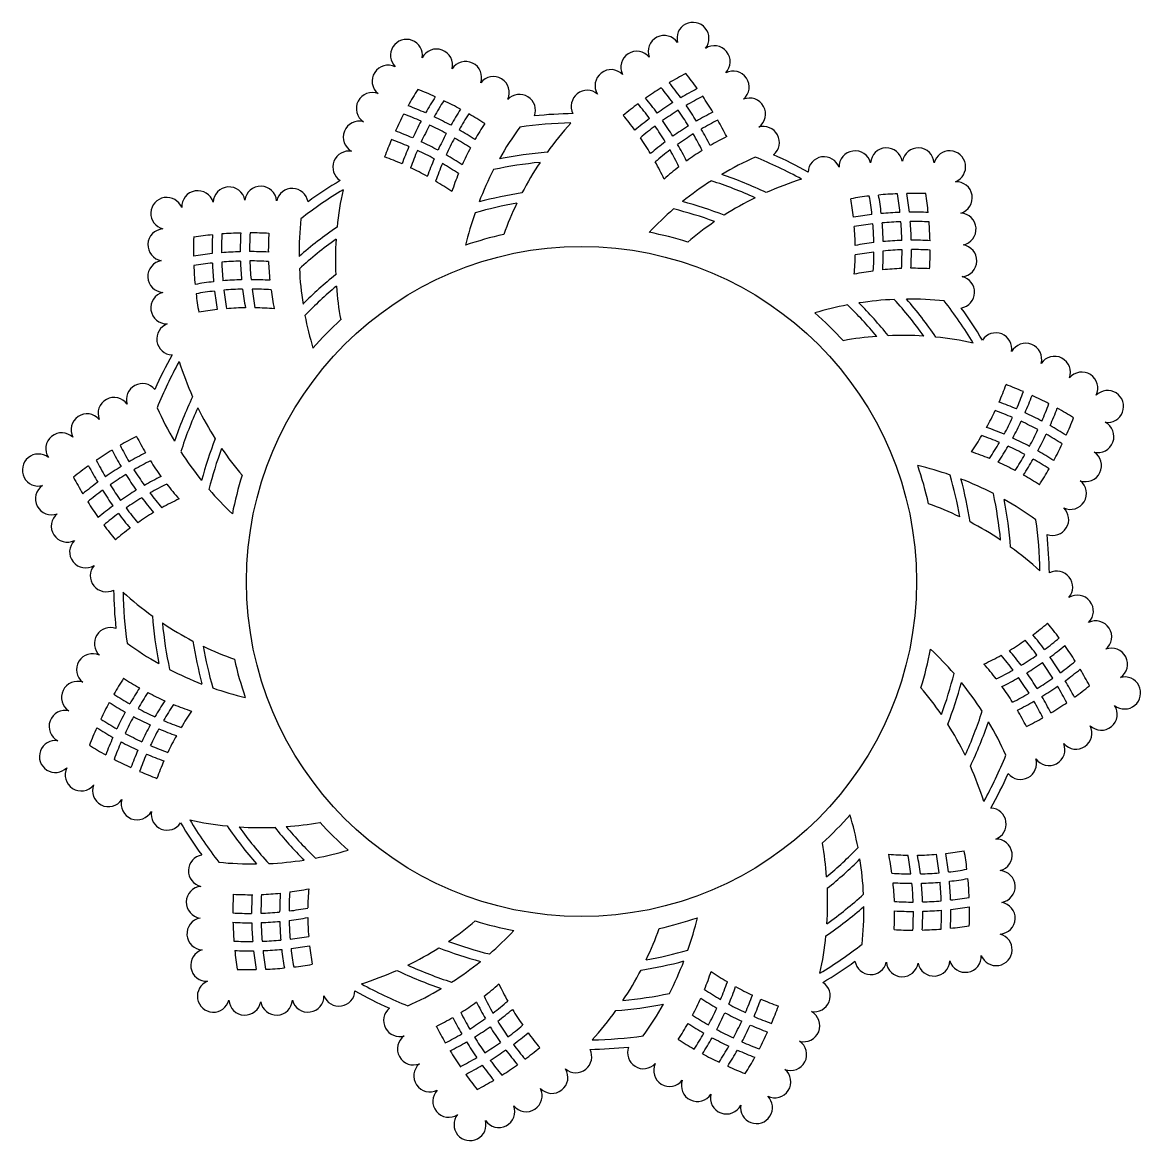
# Model space of a CAD drawing. Extents: x -754 to 284, y -481 to -239.
# Drawn here: x 45 to 284, y -481 to -242.1 of the extents above; entities that cross this region are included whole.
import ezdxf

# ---------------------------------------------------------------- set-up
doc = ezdxf.new("R2010")
doc.units = 0
doc.layers.get('0').update_dxf_attribs({"linetype": 'CONTINUOUS'})

msp = doc.modelspace()

# ---------------------------------------------------------------- linework, layer by layer
msp.add_circle((164.51, -361.55), 71.59)
for centre, radius, start, end in [((188.33, -245.49), 3.42, 321.4897, 195.3163), ((127.11, -249.13), 3.42, 351.4897, 225.3163), ((182.19, -248.3), 3.42, 33.7502, 200.7708), ((133.54, -251.19), 3.42, 346.0352, 153.0557), ((176.34, -251.67), 3.42, 39.2048, 206.2254), ((192.87, -250.49), 3.42, 316.0352, 123.0557), ((139.75, -253.85), 3.42, 340.5806, 147.6012), ((123.19, -254.63), 3.42, 63.7502, 230.7708), ((170.83, -255.59), 3.42, 44.6593, 211.6799), ((223.89, -322.7), 78.96, 118.0234, 120.9668), ((125.24, -302.45), 78.96, 35.8391, 38.7826), ((196.92, -255.9), 3.42, 310.5806, 117.6012), ((145.67, -257.08), 3.42, 335.1261, 142.1467), ((125.24, -302.45), 74.96, 36.2026, 39.283), ((119.81, -260.48), 3.42, 69.2048, 236.2254), ((196.5, -298.21), 78.96, 148.0234, 150.9668), ((100.95, -330.01), 78.96, 65.8391, 68.7826), ((196.5, -298.21), 74.96, 147.523, 150.6034), ((151.27, -260.87), 3.42, 339.6589, 136.6921), ((165.73, -260.01), 3.42, 50.1139, 207.147), ((223.89, -322.7), 78.96, 122.4313, 125.3488), ((125.24, -302.45), 72.96, 36.3353, 39.4921), ((223.89, -322.7), 74.96, 117.523, 120.6034), ((223.89, -322.7), 72.96, 117.3139, 120.4706), ((125.24, -302.45), 78.96, 31.4572, 34.3747), ((100.95, -330.01), 74.96, 66.2026, 69.283), ((196.5, -298.21), 72.96, 147.3139, 150.4706), ((100.95, -330.01), 78.96, 61.4572, 64.3747), ((223.89, -322.7), 78.96, 126.8033, 129.7074), ((125.24, -302.45), 66.96, 36.5059, 39.9301), ((125.24, -302.45), 68.96, 36.4901, 39.8182), ((223.89, -322.7), 74.96, 122.1378, 125.199), ((125.24, -302.45), 74.96, 31.607, 34.6682), ((200.43, -261.66), 3.42, 305.1261, 112.1467), ((196.5, -298.21), 78.96, 152.4313, 155.3488), ((100.95, -330.01), 72.96, 66.3353, 69.4921), ((100.95, -330.01), 74.96, 61.607, 64.6682), ((196.5, -298.21), 68.96, 146.9878, 150.3158), ((196.5, -298.21), 66.96, 146.8758, 150.3001), ((100.95, -330.01), 78.96, 57.0986, 60.0027), ((164.51, -361.55), 100, 91.0455, 95.7605), ((125.24, -302.45), 62.96, 36.3946, 40.0366), ((223.89, -322.7), 74.96, 126.7278, 129.7871), ((223.89, -322.7), 72.96, 122.0442, 125.1864), ((125.24, -302.45), 72.96, 31.6196, 34.7618), ((223.89, -322.7), 68.96, 116.9878, 120.3158), ((117.01, -266.62), 3.42, 74.6593, 241.6799), ((196.5, -298.21), 74.96, 152.1378, 155.199), ((196.5, -298.21), 72.96, 152.0442, 155.1864), ((100.95, -330.01), 72.96, 61.6196, 64.7618), ((100.95, -330.01), 74.96, 57.0189, 60.0782), ((196.5, -298.21), 62.96, 146.7694, 150.4114), ((208.78, -306.09), 70.96, 144.0599, 150.5839), ((164.51, -361.55), 98, 91.3286, 97.7313), ((214.69, -311.38), 70.96, 137.6572, 144.1812), ((223.89, -322.7), 72.96, 126.7574, 129.9053), ((125.24, -302.45), 66.96, 31.3636, 34.7942), ((125.24, -302.45), 68.96, 31.5023, 34.8283), ((223.89, -322.7), 68.96, 121.9776, 125.3037), ((223.89, -322.7), 66.96, 116.8758, 120.3001), ((125.24, -302.45), 74.96, 27.0189, 30.0782), ((125.24, -302.45), 78.96, 27.0986, 30.0027), ((203.38, -267.74), 3.42, 309.6589, 106.6921), ((196.5, -298.21), 78.96, 156.8033, 159.7074), ((100.95, -330.01), 66.96, 66.5059, 69.9301), ((100.95, -330.01), 68.96, 66.4901, 69.8182), ((100.95, -330.01), 68.96, 61.5023, 64.8283), ((196.5, -298.21), 68.96, 151.9776, 155.3037), ((196.5, -298.21), 66.96, 152.0118, 155.4424), ((100.95, -330.01), 72.96, 56.9007, 60.0486), ((125.24, -302.45), 62.96, 30.898, 34.5692), ((223.89, -322.7), 68.96, 126.971, 130.3237), ((223.89, -322.7), 66.96, 122.0118, 125.4424), ((125.24, -302.45), 72.96, 26.9007, 30.0486), ((223.89, -322.7), 62.96, 116.7694, 120.4114), ((114.8, -273), 3.42, 80.1139, 237.147), ((196.5, -298.21), 74.96, 156.7278, 159.7871), ((196.5, -298.21), 72.96, 156.7574, 159.9053), ((100.95, -330.01), 66.96, 61.3636, 64.7942), ((196.5, -298.21), 62.96, 152.2368, 155.9079), ((164.51, -361.55), 92, 94.5906, 100.9933), ((223.89, -322.7), 66.96, 127.1651, 130.6364), ((125.24, -302.45), 66.96, 26.1696, 29.6409), ((125.24, -302.45), 68.96, 26.4823, 29.8349), ((223.89, -322.7), 62.96, 122.2368, 125.9079), ((222.97, -272.95), 3.42, 14.6593, 181.6799), ((229.69, -272.31), 3.42, 9.2048, 176.2254), ((236.45, -272.31), 3.42, 3.7502, 170.7708), ((243.17, -272.95), 3.42, 291.4897, 165.3163), ((100.95, -330.01), 62.96, 66.3946, 70.0366), ((196.5, -298.21), 68.96, 156.971, 160.3237), ((196.5, -298.21), 66.96, 157.1651, 160.6364), ((100.95, -330.01), 66.96, 56.1696, 59.6409), ((100.95, -330.01), 68.96, 56.4823, 59.8349), ((164.51, -361.55), 90, 95.6428, 102.0456), ((214.69, -311.38), 70.96, 146.2857, 152.4195), ((125.24, -302.45), 62.96, 25.2964, 29.0469), ((230.58, -335.66), 70.96, 114.0599, 120.5839), ((164.51, -361.55), 98, 61.3286, 67.7313), ((164.51, -361.55), 100, 61.0455, 65.7605), ((216.34, -274.22), 3.42, 20.1139, 177.147), ((100.95, -330.01), 62.96, 60.898, 64.5692), ((196.5, -298.21), 62.96, 157.7591, 161.5096), ((208.78, -306.09), 70.96, 152.6884, 158.8223), ((223.89, -322.7), 62.96, 127.7591, 131.5096), ((164.51, -361.55), 92, 64.5906, 70.9933), ((95.96, -280.5), 3.42, 5.1261, 172.1467), ((164.51, -361.55), 100, 121.0455, 125.7605), ((100.95, -330.01), 62.96, 55.2964, 59.0469), ((230.58, -335.66), 70.96, 122.6884, 128.8223), ((164.51, -361.55), 90, 65.6428, 72.0456), ((233.05, -343.19), 70.96, 107.6572, 114.1812), ((244.6, -279.55), 3.42, 286.0352, 93.0557), ((75.91, -282.9), 3.42, 21.4897, 255.3163), ((82.51, -281.46), 3.42, 16.0352, 183.0557), ((89.21, -280.66), 3.42, 10.5806, 177.6012), ((102.7, -280.98), 3.42, 9.6589, 166.6921), ((164.51, -361.55), 98, 121.3286, 127.7313), ((182.88, -293.01), 70.96, 167.6572, 174.1812), ((164.51, -361.55), 84, 98.7098, 105.1125), ((233.05, -343.19), 70.96, 116.2857, 122.4195), ((235.36, -357.59), 78.96, 96.8033, 99.7074), ((160.05, -290.73), 66.96, 6.5059, 9.9301), ((235.36, -357.59), 78.96, 92.4313, 95.3488), ((160.05, -290.73), 68.96, 6.4901, 9.8182), ((160.05, -290.73), 72.96, 6.3353, 9.4921), ((235.36, -357.59), 78.96, 88.0234, 90.9668), ((160.05, -290.73), 74.96, 6.2026, 9.283), ((160.05, -290.73), 78.96, 5.8391, 8.7826), ((164.51, -361.55), 82, 99.7052, 106.1079), ((214.69, -311.38), 70.96, 154.4104, 160.2435), ((230.58, -335.66), 70.96, 130.8131, 136.6462), ((164.51, -361.55), 82, 69.7052, 76.1079), ((164.51, -361.55), 84, 68.7098, 75.1125), ((160.05, -290.73), 62.96, 6.3946, 10.0366), ((175.12, -291.39), 70.96, 174.0599, 180.5839), ((208.78, -306.09), 70.96, 160.8131, 166.6462), ((235.36, -357.59), 74.96, 96.7278, 99.7871), ((235.36, -357.59), 74.96, 92.1378, 95.199), ((235.36, -357.59), 74.96, 87.523, 90.6034), ((245.41, -286.25), 3.42, 280.5806, 87.6012), ((75.27, -289.62), 3.42, 93.7502, 260.7708), ((164.51, -361.55), 92, 124.5906, 130.9933), ((233.05, -343.19), 70.96, 124.4104, 130.2435), ((235.36, -357.59), 72.96, 96.7574, 99.9053), ((160.05, -290.73), 62.96, 0.898, 4.5692), ((160.05, -290.73), 66.96, 1.3636, 4.7942), ((235.36, -357.59), 72.96, 92.0442, 95.1864), ((160.05, -290.73), 68.96, 1.5023, 4.8283), ((160.05, -290.73), 72.96, 1.6196, 4.7618), ((160.05, -290.73), 74.96, 1.607, 4.6682), ((235.36, -357.59), 72.96, 87.3139, 90.4706), ((160.05, -290.73), 78.96, 1.4572, 4.3747), ((160.55, -290.7), 78.96, 178.0234, 180.9668), ((93.69, -366.02), 78.96, 95.8391, 98.7826), ((160.55, -290.7), 74.96, 177.523, 180.6034), ((160.55, -290.7), 72.96, 177.3139, 180.4706), ((93.69, -366.02), 78.96, 91.4572, 94.3747), ((160.55, -290.7), 68.96, 176.9878, 180.3158), ((160.55, -290.7), 66.96, 176.8758, 180.3001), ((93.69, -366.02), 78.96, 87.0986, 90.0027), ((160.55, -290.7), 62.96, 176.7694, 180.4114), ((164.51, -361.55), 90, 125.6428, 132.0456), ((182.88, -293.01), 70.96, 176.2857, 182.4195), ((164.51, -361.55), 76, 102.6217, 109.0244), ((164.51, -361.55), 76, 72.6217, 79.0244), ((235.36, -357.59), 68.96, 96.971, 100.3237), ((235.36, -357.59), 68.96, 91.9776, 95.3037), ((235.36, -357.59), 68.96, 86.9878, 90.3158), ((93.69, -366.02), 74.96, 96.2026, 99.283), ((93.69, -366.02), 74.96, 91.607, 94.6682), ((93.69, -366.02), 74.96, 87.0189, 90.0782), ((235.36, -357.59), 66.96, 97.1651, 100.6364), ((160.05, -290.73), 66.96, 356.1696, 359.6409), ((160.05, -290.73), 68.96, 356.4823, 359.8349), ((235.36, -357.59), 66.96, 92.0118, 95.4424), ((160.05, -290.73), 72.96, 356.9007, 0.0486), ((160.05, -290.73), 74.96, 357.0189, 0.0782), ((235.36, -357.59), 66.96, 86.8758, 90.3001), ((160.05, -290.73), 78.96, 357.0986, 0.0027), ((245.57, -293.01), 3.42, 275.1261, 82.1467), ((75.26, -296.37), 3.42, 99.2048, 266.2254), ((93.69, -366.02), 72.96, 96.3353, 99.4921), ((160.55, -290.7), 74.96, 182.1378, 185.199), ((93.69, -366.02), 72.96, 91.6196, 94.7618), ((160.55, -290.7), 72.96, 182.0442, 185.1864), ((160.55, -290.7), 68.96, 181.9776, 185.3037), ((160.55, -290.7), 66.96, 182.0118, 185.4424), ((93.69, -366.02), 72.96, 86.9007, 90.0486), ((160.55, -290.7), 62.96, 182.2368, 185.9079), ((160.05, -290.73), 62.96, 355.2964, 359.0469), ((160.55, -290.7), 78.96, 182.4313, 185.3488), ((175.12, -291.39), 70.96, 182.6884, 188.8223), ((164.51, -361.55), 84, 128.7098, 135.1125), ((235.36, -357.59), 62.96, 97.7591, 101.5096), ((235.36, -357.59), 62.96, 92.2368, 95.9079), ((235.36, -357.59), 62.96, 86.7694, 90.4114), ((93.69, -366.02), 68.96, 96.4901, 99.8182), ((93.69, -366.02), 68.96, 91.5023, 94.8283), ((93.69, -366.02), 68.96, 86.4823, 89.8349), ((164.51, -361.55), 82, 129.7052, 136.1079), ((182.88, -293.01), 70.96, 184.4104, 190.2435), ((245.08, -299.74), 3.42, 279.6589, 76.6921), ((75.9, -303.09), 3.42, 104.6593, 271.6799), ((93.69, -366.02), 66.96, 96.5059, 99.9301), ((160.55, -290.7), 78.96, 186.8033, 189.7074), ((160.55, -290.7), 74.96, 186.7278, 189.7871), ((93.69, -366.02), 66.96, 91.3636, 94.7942), ((160.55, -290.7), 72.96, 186.7574, 189.9053), ((160.55, -290.7), 68.96, 186.971, 190.3237), ((160.55, -290.7), 66.96, 187.1651, 190.6364), ((93.69, -366.02), 66.96, 86.1696, 89.6409), ((160.55, -290.7), 62.96, 187.7591, 191.5096), ((93.69, -366.02), 62.96, 96.3946, 100.0366), ((93.69, -366.02), 62.96, 90.898, 94.5692), ((93.69, -366.02), 62.96, 85.2964, 89.0469), ((234.67, -372.16), 70.96, 100.8131, 106.6462), ((164.51, -361.55), 82, 39.7052, 46.1079), ((234.67, -372.16), 70.96, 92.6884, 98.8223), ((164.51, -361.55), 84, 38.7098, 45.1125), ((164.51, -361.55), 90, 35.6428, 42.0456), ((164.51, -361.55), 92, 34.5906, 40.9933), ((234.67, -372.16), 70.96, 84.0599, 90.5839), ((164.51, -361.55), 98, 31.3286, 37.7313), ((164.51, -361.55), 100, 31.0455, 35.7605), ((175.12, -291.39), 70.96, 190.8131, 196.6462), ((164.51, -361.55), 76, 132.6217, 139.0244), ((164.51, -361.55), 76, 42.6217, 49.0244), ((77.18, -309.73), 3.42, 110.1139, 267.147), ((233.05, -379.92), 70.96, 94.4104, 100.2435), ((233.05, -379.92), 70.96, 86.2857, 92.4195), ((233.05, -379.92), 70.96, 77.6572, 84.1812), ((253.06, -311.84), 3.42, 350.1139, 147.147), ((259.44, -314.05), 3.42, 344.6593, 151.6799), ((164.51, -361.55), 100, 151.0455, 155.7605), ((164.51, -361.55), 98, 151.3286, 157.7313), ((146.15, -293.01), 70.96, 197.6572, 204.1812), ((265.58, -316.85), 3.42, 339.2048, 146.2254), ((271.43, -320.23), 3.42, 333.7502, 140.7708), ((70.69, -322.68), 3.42, 39.6589, 196.6921), ((196.06, -297.99), 62.96, 336.3946, 340.0366), ((227.85, -393.55), 78.96, 66.8033, 69.7074), ((64.62, -325.63), 3.42, 35.1261, 202.1467), ((164.51, -361.55), 92, 154.5906, 160.9933), ((196.06, -297.99), 66.96, 336.5059, 339.9301), ((196.06, -297.99), 68.96, 336.4901, 339.8182), ((227.85, -393.55), 78.96, 62.4313, 65.3488), ((276.93, -324.15), 3.42, 261.4897, 135.3163), ((138.62, -295.49), 70.96, 204.0599, 210.5839), ((164.51, -361.55), 90, 155.6428, 162.0456), ((146.15, -293.01), 70.96, 206.2857, 212.4195), ((227.85, -393.55), 74.96, 66.7278, 69.7871), ((196.06, -297.99), 72.96, 336.3353, 339.4921), ((196.06, -297.99), 74.96, 336.2026, 339.283), ((227.85, -393.55), 78.96, 58.0234, 60.9668), ((58.85, -329.15), 3.42, 40.5806, 207.6012), ((196.06, -297.99), 62.96, 330.898, 334.5692), ((227.85, -393.55), 72.96, 66.7574, 69.9053), ((196.06, -297.99), 66.96, 331.3636, 334.7942), ((196.06, -297.99), 68.96, 331.5023, 334.8283), ((227.85, -393.55), 72.96, 62.0442, 65.1864), ((227.85, -393.55), 74.96, 62.1378, 65.199), ((196.06, -297.99), 78.96, 335.8391, 338.7826), ((227.85, -393.55), 68.96, 66.971, 70.3237), ((196.06, -297.99), 72.96, 331.6196, 334.7618), ((227.85, -393.55), 74.96, 57.523, 60.6034), ((274.87, -330.58), 3.42, 256.0352, 63.0557), ((53.45, -333.19), 3.42, 46.0352, 213.0557), ((105.41, -400.83), 78.96, 117.0986, 120.0027), ((125.65, -302.18), 62.96, 206.7694, 210.4114), ((164.51, -361.55), 84, 158.7098, 165.1125), ((196.06, -297.99), 62.96, 325.2964, 329.0469), ((227.85, -393.55), 66.96, 67.1651, 70.6364), ((196.06, -297.99), 66.96, 326.1696, 329.6409), ((227.85, -393.55), 68.96, 61.9776, 65.3037), ((196.06, -297.99), 74.96, 331.607, 334.6682), ((227.85, -393.55), 72.96, 57.3139, 60.4706), ((196.06, -297.99), 78.96, 331.4572, 334.3747), ((48.45, -337.74), 3.42, 51.4897, 285.3163), ((105.41, -400.83), 78.96, 121.4572, 124.3747), ((125.65, -302.18), 68.96, 206.9878, 210.3158), ((125.65, -302.18), 66.96, 206.8758, 210.3001), ((105.41, -400.83), 74.96, 117.0189, 120.0782), ((138.62, -295.49), 70.96, 212.6884, 218.8223), ((164.51, -361.55), 82, 159.7052, 166.1079), ((146.15, -293.01), 70.96, 214.4104, 220.2435), ((227.85, -393.55), 62.96, 67.7591, 71.5096), ((196.06, -297.99), 68.96, 326.4823, 329.8349), ((227.85, -393.55), 66.96, 62.0118, 65.4424), ((196.06, -297.99), 72.96, 326.9007, 330.0486), ((227.85, -393.55), 68.96, 56.9878, 60.3158), ((272.22, -336.79), 3.42, 250.5806, 57.6012), ((105.41, -400.83), 78.96, 125.8391, 128.7826), ((125.65, -302.18), 74.96, 207.523, 210.6034), ((125.65, -302.18), 72.96, 207.3139, 210.4706), ((105.41, -400.83), 72.96, 116.9007, 120.0486), ((125.65, -302.18), 62.96, 212.2368, 215.9079), ((164.51, -361.55), 76, 12.6217, 19.0244), ((219.97, -405.82), 70.96, 70.8131, 76.6462), ((227.85, -393.55), 62.96, 62.2368, 65.9079), ((196.06, -297.99), 74.96, 327.0189, 330.0782), ((227.85, -393.55), 66.96, 56.8758, 60.3001), ((125.65, -302.18), 78.96, 208.0234, 210.9668), ((105.41, -400.83), 74.96, 121.607, 124.6682), ((105.41, -400.83), 72.96, 121.6196, 124.7618), ((125.65, -302.18), 68.96, 211.9776, 215.3037), ((125.65, -302.18), 66.96, 212.0118, 215.4424), ((105.41, -400.83), 68.96, 116.4823, 119.8349), ((164.51, -361.55), 76, 162.6217, 169.0244), ((164.51, -361.55), 82, 9.7052, 16.1079), ((227.85, -393.55), 62.96, 56.7694, 60.4114), ((196.06, -297.99), 78.96, 327.0986, 330.0027), ((51.25, -343.88), 3.42, 123.7502, 290.7708), ((105.41, -400.83), 74.96, 126.2026, 129.283), ((125.65, -302.18), 72.96, 212.0442, 215.1864), ((105.41, -400.83), 66.96, 116.1696, 119.6409), ((125.65, -302.18), 62.96, 217.7591, 221.5096), ((164.51, -361.55), 84, 8.7098, 15.1125), ((219.97, -405.82), 70.96, 62.6884, 68.8223), ((268.98, -342.72), 3.42, 245.1261, 52.1467), ((105.41, -400.83), 72.96, 126.3353, 129.4921), ((125.65, -302.18), 74.96, 212.1378, 215.199), ((105.41, -400.83), 68.96, 121.5023, 124.8283), ((105.41, -400.83), 66.96, 121.3636, 124.7942), ((125.65, -302.18), 68.96, 216.971, 220.3237), ((125.65, -302.18), 66.96, 217.1651, 220.6364), ((105.41, -400.83), 62.96, 115.2964, 119.0469), ((138.62, -295.49), 70.96, 220.8131, 226.6462), ((164.51, -361.55), 90, 5.6428, 12.0456), ((219.97, -405.82), 70.96, 54.0599, 60.5839), ((164.51, -361.55), 92, 4.5906, 10.9933), ((125.65, -302.18), 78.96, 212.4313, 215.3488), ((105.41, -400.83), 68.96, 126.4901, 129.8182), ((125.65, -302.18), 72.96, 216.7574, 219.9053), ((214.69, -411.73), 70.96, 64.4104, 70.2435), ((265.2, -348.31), 3.42, 249.6589, 46.6921), ((54.63, -349.73), 3.42, 129.2048, 296.2254), ((105.41, -400.83), 66.96, 126.5059, 129.9301), ((125.65, -302.18), 74.96, 216.7278, 219.7871), ((105.41, -400.83), 62.96, 120.898, 124.5692), ((214.69, -411.73), 70.96, 56.2857, 62.4195), ((164.51, -361.55), 98, 1.3286, 7.7313), ((125.65, -302.18), 78.96, 216.8033, 219.7074), ((105.41, -400.83), 62.96, 126.3946, 130.0366), ((58.55, -355.23), 3.42, 134.6593, 301.6799), ((164.51, -361.55), 100, 1.0455, 5.7605), ((214.69, -411.73), 70.96, 47.6572, 54.1812), ((62.97, -360.33), 3.42, 140.1139, 297.147), ((266.06, -362.77), 3.42, 320.1139, 117.147), ((164.51, -361.55), 100, 181.0455, 185.7605), ((164.51, -361.55), 98, 181.3286, 187.7313), ((114.33, -311.38), 70.96, 227.6572, 234.1812), ((270.48, -367.88), 3.42, 314.6593, 121.6799), ((164.51, -361.55), 92, 184.5906, 190.9933), ((274.39, -373.38), 3.42, 309.2048, 116.2254), ((63.83, -374.8), 3.42, 69.6589, 226.6921), ((164.51, -361.55), 90, 185.6428, 192.0456), ((114.33, -311.38), 70.96, 236.2857, 242.4195), ((223.61, -322.28), 62.96, 306.3946, 310.0366), ((203.37, -420.93), 78.96, 36.8033, 39.7074), ((109.05, -317.29), 70.96, 234.0599, 240.5839), ((164.51, -361.55), 84, 188.7098, 195.1125), ((223.61, -322.28), 62.96, 300.898, 304.5692), ((203.37, -420.93), 72.96, 36.7574, 39.9053), ((203.37, -420.93), 74.96, 36.7278, 39.7871), ((223.61, -322.28), 66.96, 306.5059, 309.9301), ((60.04, -380.39), 3.42, 65.1261, 232.1467), ((114.33, -311.38), 70.96, 244.4104, 250.2435), ((164.51, -361.55), 82, 189.7052, 196.1079), ((164.51, -361.55), 76, 342.6217, 349.0244), ((190.41, -427.62), 70.96, 40.8131, 46.6462), ((223.61, -322.28), 62.96, 295.2964, 299.0469), ((203.37, -420.93), 66.96, 37.1651, 40.6364), ((203.37, -420.93), 68.96, 36.971, 40.3237), ((223.61, -322.28), 66.96, 301.3636, 304.7942), ((223.61, -322.28), 68.96, 306.4901, 309.8182), ((203.37, -420.93), 78.96, 32.4313, 35.3488), ((277.77, -379.23), 3.42, 303.7502, 110.7708), ((164.51, -361.55), 76, 192.6217, 199.0244), ((203.37, -420.93), 62.96, 37.7591, 41.5096), ((223.61, -322.28), 68.96, 301.5023, 304.8283), ((203.37, -420.93), 72.96, 32.0442, 35.1864), ((203.37, -420.93), 74.96, 32.1378, 35.199), ((223.61, -322.28), 72.96, 306.3353, 309.4921), ((132.96, -425.12), 78.96, 147.0986, 150.0027), ((101.17, -329.56), 62.96, 236.7694, 240.4114), ((109.05, -317.29), 70.96, 242.6884, 248.8223), ((164.51, -361.55), 82, 339.7052, 346.1079), ((223.61, -322.28), 66.96, 296.1696, 299.6409), ((223.61, -322.28), 68.96, 296.4823, 299.8349), ((203.37, -420.93), 66.96, 32.0118, 35.4424), ((203.37, -420.93), 68.96, 31.9776, 35.3037), ((223.61, -322.28), 72.96, 301.6196, 304.7618), ((223.61, -322.28), 74.96, 306.2026, 309.283), ((203.37, -420.93), 78.96, 28.0234, 30.9668), ((280.57, -385.37), 3.42, 231.4897, 105.3163), ((56.81, -386.32), 3.42, 70.5806, 237.6012), ((132.96, -425.12), 74.96, 147.0189, 150.0782), ((109.05, -317.29), 70.96, 250.8131, 256.6462), ((182.88, -430.1), 70.96, 34.4104, 40.2435), ((164.51, -361.55), 84, 338.7098, 345.1125), ((190.41, -427.62), 70.96, 32.6884, 38.8223), ((203.37, -420.93), 62.96, 32.2368, 35.9079), ((223.61, -322.28), 74.96, 301.607, 304.6682), ((203.37, -420.93), 72.96, 27.3139, 30.4706), ((203.37, -420.93), 74.96, 27.523, 30.6034), ((223.61, -322.28), 78.96, 305.8391, 308.7826), ((101.17, -329.56), 66.96, 236.8758, 240.3001), ((132.96, -425.12), 72.96, 146.9007, 150.0486), ((101.17, -329.56), 62.96, 242.2368, 245.9079), ((132.96, -425.12), 68.96, 146.4823, 149.8349), ((223.61, -322.28), 72.96, 296.9007, 300.0486), ((203.37, -420.93), 68.96, 26.9878, 30.3158), ((54.15, -392.53), 3.42, 76.0352, 243.0557), ((132.96, -425.12), 78.96, 151.4572, 154.3747), ((101.17, -329.56), 68.96, 236.9878, 240.3158), ((132.96, -425.12), 74.96, 151.607, 154.6682), ((101.17, -329.56), 66.96, 242.0118, 245.4424), ((132.96, -425.12), 66.96, 146.1696, 149.6409), ((101.17, -329.56), 62.96, 247.7591, 251.5096), ((132.96, -425.12), 62.96, 145.2964, 149.0469), ((164.51, -361.55), 90, 335.6428, 342.0456), ((223.61, -322.28), 74.96, 297.0189, 300.0782), ((203.37, -420.93), 62.96, 26.7694, 30.4114), ((203.37, -420.93), 66.96, 26.8758, 30.3001), ((223.61, -322.28), 78.96, 301.4572, 304.3747), ((275.57, -389.91), 3.42, 226.0352, 33.0557), ((101.17, -329.56), 72.96, 237.3139, 240.4706), ((132.96, -425.12), 72.96, 151.6196, 154.7618), ((101.17, -329.56), 68.96, 241.9776, 245.3037), ((101.17, -329.56), 66.96, 247.1651, 250.6364), ((164.51, -361.55), 92, 334.5906, 340.9933), ((190.41, -427.62), 70.96, 24.0599, 30.5839), ((223.61, -322.28), 78.96, 297.0986, 300.0027), ((132.96, -425.12), 78.96, 155.8391, 158.7826), ((101.17, -329.56), 74.96, 237.523, 240.6034), ((101.17, -329.56), 72.96, 242.0442, 245.1864), ((132.96, -425.12), 68.96, 151.5023, 154.8283), ((132.96, -425.12), 66.96, 151.3636, 154.7942), ((101.17, -329.56), 68.96, 246.971, 250.3237), ((182.88, -430.1), 70.96, 26.2857, 32.4195), ((270.17, -393.96), 3.42, 220.5806, 27.6012), ((52.09, -398.96), 3.42, 81.4897, 315.3163), ((101.17, -329.56), 78.96, 238.0234, 240.9668), ((132.96, -425.12), 74.96, 156.2026, 159.283), ((132.96, -425.12), 72.96, 156.3353, 159.4921), ((101.17, -329.56), 74.96, 242.1378, 245.199), ((101.17, -329.56), 72.96, 246.7574, 249.9053), ((132.96, -425.12), 62.96, 150.898, 154.5692), ((264.4, -397.48), 3.42, 215.1261, 22.1467), ((132.96, -425.12), 68.96, 156.4901, 159.8182), ((132.96, -425.12), 66.96, 156.5059, 159.9301), ((101.17, -329.56), 74.96, 246.7278, 249.7871), ((164.51, -361.55), 98, 331.3286, 337.7313), ((57.59, -402.88), 3.42, 153.7502, 320.7708), ((101.17, -329.56), 78.96, 242.4313, 245.3488), ((132.96, -425.12), 62.96, 156.3946, 160.0366), ((182.88, -430.1), 70.96, 17.6572, 24.1812), ((258.33, -400.43), 3.42, 219.6589, 16.6921), ((101.17, -329.56), 78.96, 246.8033, 249.7074), ((164.51, -361.55), 100, 331.0455, 335.7605), ((63.44, -406.25), 3.42, 159.2048, 326.2254), ((69.58, -409.06), 3.42, 164.6593, 331.6799), ((75.96, -411.27), 3.42, 170.1139, 327.147), ((251.84, -413.38), 3.42, 290.1139, 87.147), ((164.51, -361.55), 100, 211.0455, 215.7605), ((164.51, -361.55), 98, 211.3286, 217.7313), ((95.97, -343.19), 70.96, 257.6572, 264.1812), ((95.97, -343.19), 70.96, 274.4104, 280.2435), ((164.51, -361.55), 76, 222.6217, 229.0244), ((164.51, -361.55), 76, 312.6217, 319.0244), ((153.9, -431.72), 70.96, 10.8131, 16.6462), ((164.51, -361.55), 92, 214.5906, 220.9933), ((164.51, -361.55), 90, 215.6428, 222.0456), ((95.97, -343.19), 70.96, 266.2857, 272.4195), ((164.51, -361.55), 84, 218.7098, 225.1125), ((164.51, -361.55), 82, 219.7052, 226.1079), ((146.15, -430.1), 70.96, 4.4104, 10.2435), ((253.12, -420.01), 3.42, 284.6593, 91.6799), ((83.94, -423.37), 3.42, 99.6589, 256.6921), ((94.35, -350.95), 70.96, 280.8131, 286.6462), ((164.51, -361.55), 82, 309.7052, 316.1079), ((168.47, -432.4), 62.96, 7.7591, 11.5096), ((235.33, -357.09), 62.96, 265.2964, 269.0469), ((168.47, -432.4), 66.96, 7.1651, 10.6364), ((235.33, -357.09), 62.96, 270.898, 274.5692), ((168.47, -432.4), 68.96, 6.971, 10.3237), ((168.47, -432.4), 72.96, 6.7574, 9.9053), ((235.33, -357.09), 62.96, 276.3946, 280.0366), ((168.47, -432.4), 74.96, 6.7278, 9.7871), ((168.47, -432.4), 78.96, 6.8033, 9.7074), ((94.35, -350.95), 70.96, 264.0599, 270.5839), ((94.35, -350.95), 70.96, 272.6884, 278.8223), ((164.51, -361.55), 84, 308.7098, 315.1125), ((153.9, -431.72), 70.96, 2.6884, 8.8223), ((235.33, -357.09), 66.96, 266.1696, 269.6409), ((235.33, -357.09), 66.96, 271.3636, 274.7942), ((235.33, -357.09), 66.96, 276.5059, 279.9301), ((235.33, -357.09), 68.96, 276.4901, 279.8182), ((168.47, -432.4), 78.96, 2.4313, 5.3488), ((253.76, -426.74), 3.42, 279.2048, 86.2254), ((83.46, -430.1), 3.42, 95.1261, 262.1467), ((93.66, -365.52), 62.96, 277.7591, 281.5096), ((168.97, -432.37), 62.96, 175.2964, 179.0469), ((146.15, -430.1), 70.96, 356.2857, 2.4195), ((235.33, -357.09), 68.96, 266.4823, 269.8349), ((168.47, -432.4), 62.96, 2.2368, 5.9079), ((168.47, -432.4), 66.96, 2.0118, 5.4424), ((235.33, -357.09), 68.96, 271.5023, 274.8283), ((168.47, -432.4), 68.96, 1.9776, 5.3037), ((168.47, -432.4), 72.96, 2.0442, 5.1864), ((168.47, -432.4), 74.96, 2.1378, 5.199), ((168.97, -432.37), 78.96, 177.0986, 180.0027), ((93.66, -365.52), 62.96, 266.7694, 270.4114), ((168.97, -432.37), 74.96, 177.0189, 180.0782), ((168.97, -432.37), 72.96, 176.9007, 180.0486), ((93.66, -365.52), 62.96, 272.2368, 275.9079), ((168.97, -432.37), 68.96, 176.4823, 179.8349), ((168.97, -432.37), 66.96, 176.1696, 179.6409), ((164.51, -361.55), 90, 305.6428, 312.0456), ((235.33, -357.09), 72.96, 266.9007, 270.0486), ((235.33, -357.09), 72.96, 271.6196, 274.7618), ((235.33, -357.09), 72.96, 276.3353, 279.4921), ((253.76, -433.49), 3.42, 273.7502, 80.7708), ((93.66, -365.52), 66.96, 266.8758, 270.3001), ((93.66, -365.52), 66.96, 272.0118, 275.4424), ((93.66, -365.52), 66.96, 277.1651, 280.6364), ((164.51, -361.55), 92, 304.5906, 310.9933), ((153.9, -431.72), 70.96, 354.0599, 0.5839), ((168.47, -432.4), 62.96, 356.7694, 0.4114), ((235.33, -357.09), 74.96, 267.0189, 270.0782), ((168.47, -432.4), 66.96, 356.8758, 0.3001), ((168.47, -432.4), 68.96, 356.9878, 0.3158), ((235.33, -357.09), 74.96, 271.607, 274.6682), ((168.47, -432.4), 72.96, 357.3139, 0.4706), ((168.47, -432.4), 74.96, 357.523, 0.6034), ((235.33, -357.09), 74.96, 276.2026, 279.283), ((168.47, -432.4), 78.96, 358.0234, 0.9668), ((83.62, -436.85), 3.42, 100.5806, 267.6012), ((168.97, -432.37), 78.96, 181.4572, 184.3747), ((93.66, -365.52), 68.96, 266.9878, 270.3158), ((168.97, -432.37), 74.96, 181.607, 184.6682), ((93.66, -365.52), 68.96, 271.9776, 275.3037), ((168.97, -432.37), 72.96, 181.6196, 184.7618), ((168.97, -432.37), 68.96, 181.5023, 184.8283), ((93.66, -365.52), 68.96, 276.971, 280.3237), ((168.97, -432.37), 66.96, 181.3636, 184.7942), ((168.97, -432.37), 62.96, 180.898, 184.5692), ((95.97, -379.92), 70.96, 304.4104, 310.2435), ((164.51, -361.55), 76, 252.6217, 259.0244), ((164.51, -361.55), 76, 282.6217, 289.0244), ((120.24, -417.01), 70.96, 340.8131, 346.6462), ((98.44, -387.45), 70.96, 310.8131, 316.6462), ((114.33, -411.73), 70.96, 334.4104, 340.2435), ((146.15, -430.1), 70.96, 347.6572, 354.1812), ((235.33, -357.09), 78.96, 267.0986, 270.0027), ((235.33, -357.09), 78.96, 271.4572, 274.3747), ((235.33, -357.09), 78.96, 275.8391, 278.7826), ((253.11, -440.21), 3.42, 201.4897, 75.3163), ((93.66, -365.52), 72.96, 267.3139, 270.4706), ((93.66, -365.52), 72.96, 272.0442, 275.1864), ((93.66, -365.52), 72.96, 276.7574, 279.9053), ((93.66, -365.52), 74.96, 276.7278, 279.7871), ((168.97, -432.37), 62.96, 186.3946, 190.0366), ((164.51, -361.55), 82, 249.7052, 256.1079), ((164.51, -361.55), 98, 301.3286, 307.7313), ((84.42, -443.56), 3.42, 106.0352, 273.0557), ((93.66, -365.52), 74.96, 267.523, 270.6034), ((168.97, -432.37), 78.96, 185.8391, 188.7826), ((168.97, -432.37), 74.96, 186.2026, 189.283), ((93.66, -365.52), 74.96, 272.1378, 275.199), ((168.97, -432.37), 72.96, 186.3353, 189.4921), ((168.97, -432.37), 68.96, 186.4901, 189.8182), ((168.97, -432.37), 66.96, 186.5059, 189.9301), ((95.97, -379.92), 70.96, 296.2857, 302.4195), ((164.51, -361.55), 84, 248.7098, 255.1125), ((164.51, -361.55), 82, 279.7052, 286.1079), ((246.52, -441.65), 3.42, 196.0352, 3.0557), ((93.66, -365.52), 78.96, 268.0234, 270.9668), ((93.66, -365.52), 78.96, 272.4313, 275.3488), ((93.66, -365.52), 78.96, 276.8033, 279.7074), ((164.51, -361.55), 90, 245.6428, 252.0456), ((98.44, -387.45), 70.96, 302.6884, 308.8223), ((164.51, -361.55), 84, 278.7098, 285.1125), ((120.24, -417.01), 70.96, 332.6884, 338.8223), ((164.51, -361.55), 100, 301.0455, 305.7605), ((226.32, -442.13), 3.42, 189.6589, 346.6921), ((233.06, -442.61), 3.42, 185.1261, 352.1467), ((239.81, -442.45), 3.42, 190.5806, 357.6012), ((95.97, -379.92), 70.96, 287.6572, 294.1812), ((164.51, -361.55), 92, 244.5906, 250.9933), ((114.33, -411.73), 70.96, 326.2857, 332.4195), ((132.52, -424.89), 62.96, 337.7591, 341.5096), ((228.07, -393.1), 62.96, 235.2964, 239.0469), ((85.85, -450.16), 3.42, 111.4897, 345.3163), ((112.68, -448.88), 3.42, 200.1139, 357.147), ((164.51, -361.55), 100, 241.0455, 245.7605), ((164.51, -361.55), 98, 241.3286, 247.7313), ((98.44, -387.45), 70.96, 294.0599, 300.5839), ((105.13, -400.41), 62.96, 307.7591, 311.5096), ((203.79, -420.66), 62.96, 205.2964, 209.0469), ((228.07, -393.1), 66.96, 236.1696, 239.6409), ((132.52, -424.89), 66.96, 337.1651, 340.6364), ((132.52, -424.89), 68.96, 336.971, 340.3237), ((228.07, -393.1), 62.96, 240.898, 244.5692), ((214.23, -450.1), 3.42, 260.1139, 57.147), ((92.58, -450.8), 3.42, 183.7502, 350.7708), ((99.33, -450.8), 3.42, 189.2048, 356.2254), ((106.05, -450.16), 3.42, 194.6593, 1.6799), ((105.13, -400.41), 62.96, 302.2368, 305.9079), ((203.79, -420.66), 68.96, 206.4823, 209.8349), ((203.79, -420.66), 66.96, 206.1696, 209.6409), ((105.13, -400.41), 66.96, 307.1651, 310.6364), ((164.51, -361.55), 90, 275.6428, 282.0456), ((132.52, -424.89), 62.96, 332.2368, 335.9079), ((228.07, -393.1), 68.96, 236.4823, 239.8349), ((132.52, -424.89), 72.96, 336.7574, 339.9053), ((132.52, -424.89), 74.96, 336.7278, 339.7871), ((228.07, -393.1), 62.96, 246.3946, 250.0366), ((125.64, -455.37), 3.42, 129.6589, 286.6921), ((203.79, -420.66), 72.96, 206.9007, 210.0486), ((105.13, -400.41), 68.96, 306.971, 310.3237), ((203.79, -420.66), 62.96, 210.898, 214.5692), ((114.33, -411.73), 70.96, 317.6572, 324.1812), ((164.51, -361.55), 92, 274.5906, 280.9933), ((120.24, -417.01), 70.96, 324.0599, 330.5839), ((132.52, -424.89), 66.96, 332.0118, 335.4424), ((132.52, -424.89), 68.96, 331.9776, 335.3037), ((228.07, -393.1), 68.96, 241.5023, 244.8283), ((228.07, -393.1), 66.96, 241.3636, 244.7942), ((132.52, -424.89), 78.96, 336.8033, 339.7074), ((212.02, -456.48), 3.42, 254.6593, 61.6799), ((105.13, -400.41), 62.96, 296.7694, 300.4114), ((203.79, -420.66), 74.96, 207.0189, 210.0782), ((105.13, -400.41), 66.96, 302.0118, 305.4424), ((203.79, -420.66), 66.96, 211.3636, 214.7942), ((105.13, -400.41), 72.96, 306.7574, 309.9053), ((132.52, -424.89), 62.96, 326.7694, 330.4114), ((228.07, -393.1), 74.96, 237.0189, 240.0782), ((228.07, -393.1), 72.96, 236.9007, 240.0486), ((132.52, -424.89), 72.96, 332.0442, 335.1864), ((132.52, -424.89), 74.96, 332.1378, 335.199), ((228.07, -393.1), 68.96, 246.4901, 249.8182), ((228.07, -393.1), 66.96, 246.5059, 249.9301), ((128.59, -461.44), 3.42, 125.1261, 292.1467), ((203.79, -420.66), 78.96, 207.0986, 210.0027), ((105.13, -400.41), 66.96, 296.8758, 300.3001), ((105.13, -400.41), 68.96, 301.9776, 305.3037), ((203.79, -420.66), 68.96, 211.5023, 214.8283), ((105.13, -400.41), 74.96, 306.7278, 309.7871), ((203.79, -420.66), 62.96, 216.3946, 220.0366), ((164.51, -361.55), 98, 271.3286, 277.7313), ((132.52, -424.89), 66.96, 326.8758, 330.3001), ((228.07, -393.1), 72.96, 241.6196, 244.7618), ((132.52, -424.89), 78.96, 332.4313, 335.3488), ((105.13, -400.41), 68.96, 296.9878, 300.3158), ((203.79, -420.66), 74.96, 211.607, 214.6682), ((203.79, -420.66), 72.96, 211.6196, 214.7618), ((105.13, -400.41), 72.96, 302.0442, 305.1864), ((203.79, -420.66), 66.96, 216.5059, 219.9301), ((105.13, -400.41), 78.96, 306.8033, 309.7074), ((164.51, -361.55), 100, 271.0455, 275.7605), ((177.76, -462.24), 3.42, 159.6589, 316.6921), ((228.07, -393.1), 78.96, 237.0986, 240.0027), ((132.52, -424.89), 68.96, 326.9878, 330.3158), ((228.07, -393.1), 74.96, 241.607, 244.6682), ((132.52, -424.89), 72.96, 327.3139, 330.4706), ((228.07, -393.1), 72.96, 246.3353, 249.4921), ((209.21, -462.63), 3.42, 249.2048, 56.2254), ((203.79, -420.66), 78.96, 211.4572, 214.3747), ((105.13, -400.41), 72.96, 297.3139, 300.4706), ((105.13, -400.41), 74.96, 302.1378, 305.199), ((203.79, -420.66), 68.96, 216.4901, 219.8182), ((163.29, -463.1), 3.42, 230.1139, 27.147), ((228.07, -393.1), 78.96, 241.4572, 244.3747), ((132.52, -424.89), 74.96, 327.523, 330.6034), ((228.07, -393.1), 74.96, 246.2026, 249.283), ((132.52, -424.89), 78.96, 328.0234, 330.9668), ((132.1, -467.21), 3.42, 130.5806, 297.6012), ((105.13, -400.41), 74.96, 297.523, 300.6034), ((203.79, -420.66), 74.96, 216.2026, 219.283), ((203.79, -420.66), 72.96, 216.3353, 219.4921), ((105.13, -400.41), 78.96, 302.4313, 305.3488), ((158.19, -467.52), 3.42, 224.6593, 31.6799), ((183.35, -466.02), 3.42, 155.1261, 322.1467), ((228.07, -393.1), 78.96, 245.8391, 248.7826), ((205.83, -468.47), 3.42, 243.7502, 50.7708), ((203.79, -420.66), 78.96, 215.8391, 218.7826), ((105.13, -400.41), 78.96, 298.0234, 300.9668), ((189.27, -469.26), 3.42, 160.5806, 327.6012), ((136.15, -472.62), 3.42, 136.0352, 303.0557), ((152.69, -471.43), 3.42, 219.2048, 26.2254), ((195.48, -471.92), 3.42, 166.0352, 333.0557), ((201.91, -473.97), 3.42, 171.4897, 45.3163), ((140.69, -477.61), 3.42, 141.4897, 15.3163), ((146.84, -474.81), 3.42, 213.7502, 20.7708)]:
    msp.add_arc(centre, radius, start, end)

doc.saveas('drawing.dxf')
